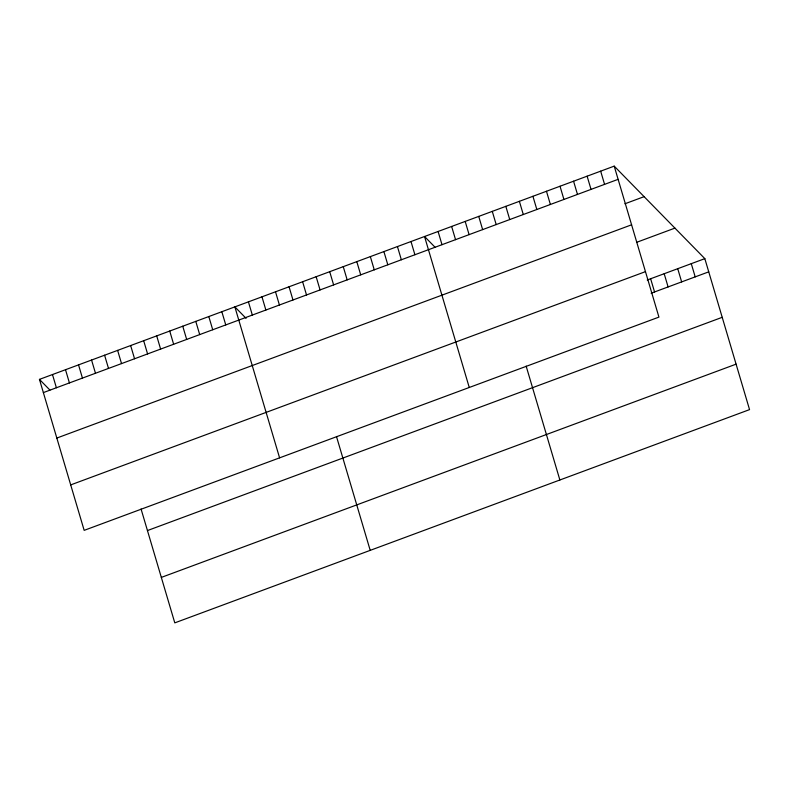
<?xml version="1.0" encoding="UTF-8"?>
<svg xmlns="http://www.w3.org/2000/svg" width="789" height="789" viewBox="0 0 789 789"><rect width="100%" height="100%" fill="white"/><g stroke="black" fill="none" stroke-linecap="round" stroke-linejoin="round"><path stroke-width="1.18" d="M614.207 166.134L658.933 317.109L84.167 530.356L39.45 379.381L614.207 166.134L704.833 258.644L749.55 409.619L174.793 622.866L141.053 508.974M43.365 392.597L618.122 179.34M624.918 203.779L644.11 196.658M56.828 438.053L631.594 224.806M636.536 242.361L674.93 228.11M70.704 484.9L645.461 271.643M647.246 280.006L704.833 258.644M651.162 293.212L708.739 271.85M147.444 530.563L722.211 317.316M161.321 577.41L736.088 364.153M435.005 247.194L424.541 236.503L469.258 387.478M246.079 318.332L234.866 306.882L279.592 457.857M39.45 379.381L49.914 390.072M691.282 263.674L695.198 276.88M677.731 268.694L681.647 281.91M664.19 273.724L668.096 286.93M650.639 278.754L654.554 291.96M600.666 171.164L604.571 184.37M587.115 176.184L591.03 189.399M573.564 181.214L577.479 194.419M560.022 186.243L563.928 199.449M546.471 191.263L550.387 204.479M532.92 196.293L536.836 209.499M519.379 201.323L523.285 214.529M505.828 206.343L509.743 219.559M492.277 211.373L496.192 224.579M526.145 366.096L559.874 479.988M478.736 216.403L482.641 229.609M465.185 221.423L469.1 234.639M451.633 226.453L455.549 239.659M438.092 231.483L441.998 244.689M410.99 241.533L414.906 254.739M397.439 246.562L401.354 259.768M383.898 251.583L387.813 264.798M370.347 256.612L374.262 269.828M356.796 261.642L360.711 274.848M343.254 266.662L347.17 279.878M329.703 271.692L333.619 284.908M316.152 276.722L320.068 289.928M302.611 281.742L306.517 294.958M336.469 436.465L370.209 550.357M289.06 286.772L292.975 299.988M275.509 291.802L279.424 305.008M261.968 296.822L265.873 310.038M248.417 301.852L252.332 315.067M221.837 311.714L225.753 324.92M208.809 316.547L212.724 329.753M195.78 321.379L199.696 334.595M182.752 326.212L186.668 339.428M169.734 331.045L173.639 344.26M156.705 335.877L160.611 349.093M143.677 340.72L147.582 353.926M130.649 345.552L134.554 358.758M117.62 350.385L121.526 363.591M104.592 355.218L108.507 368.424M91.563 360.05L95.479 373.256M78.535 364.883L82.45 378.099M65.507 369.716L69.422 382.931M52.478 374.548L56.394 387.764"/></g></svg>
